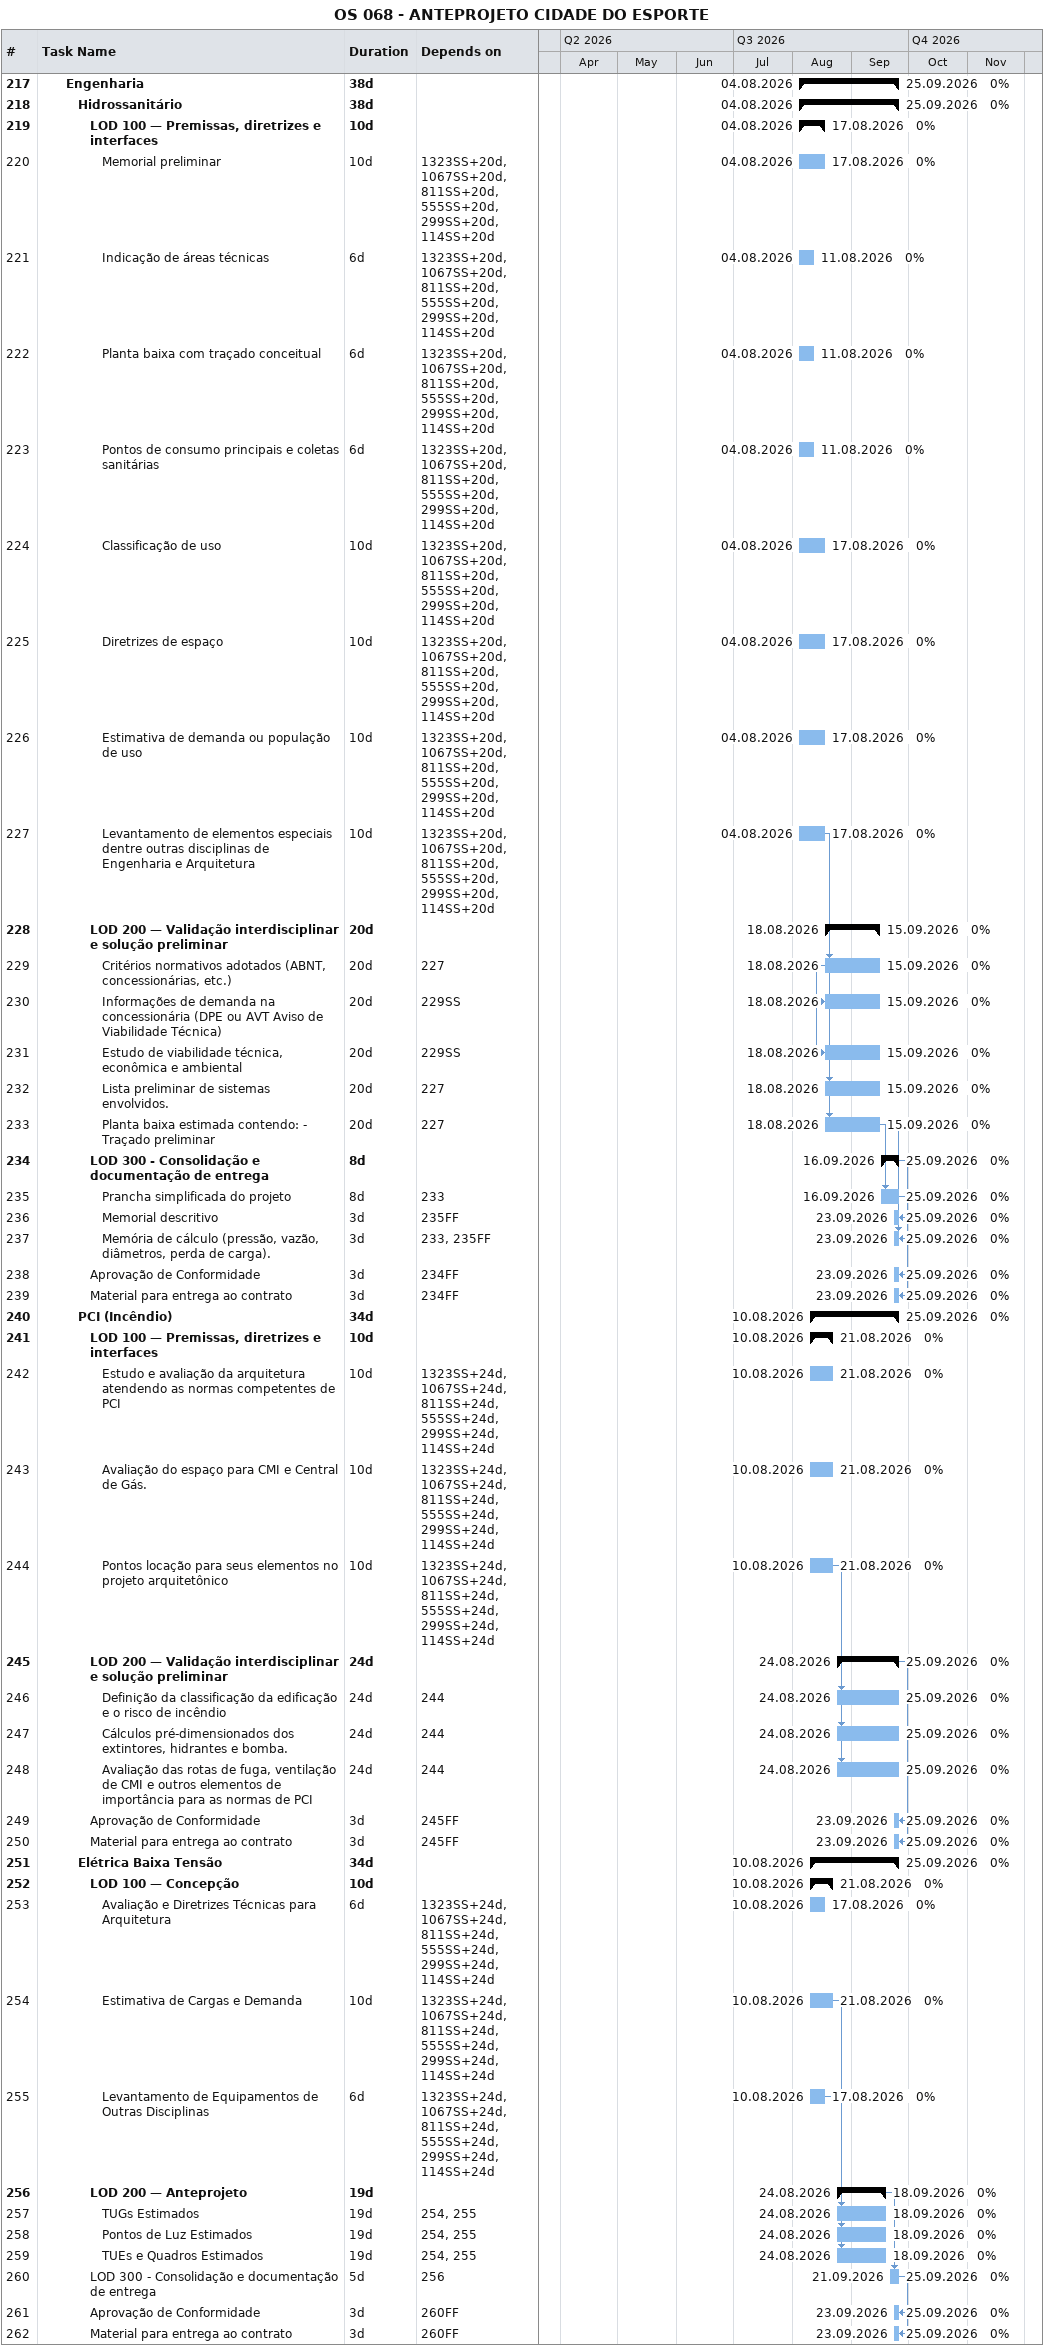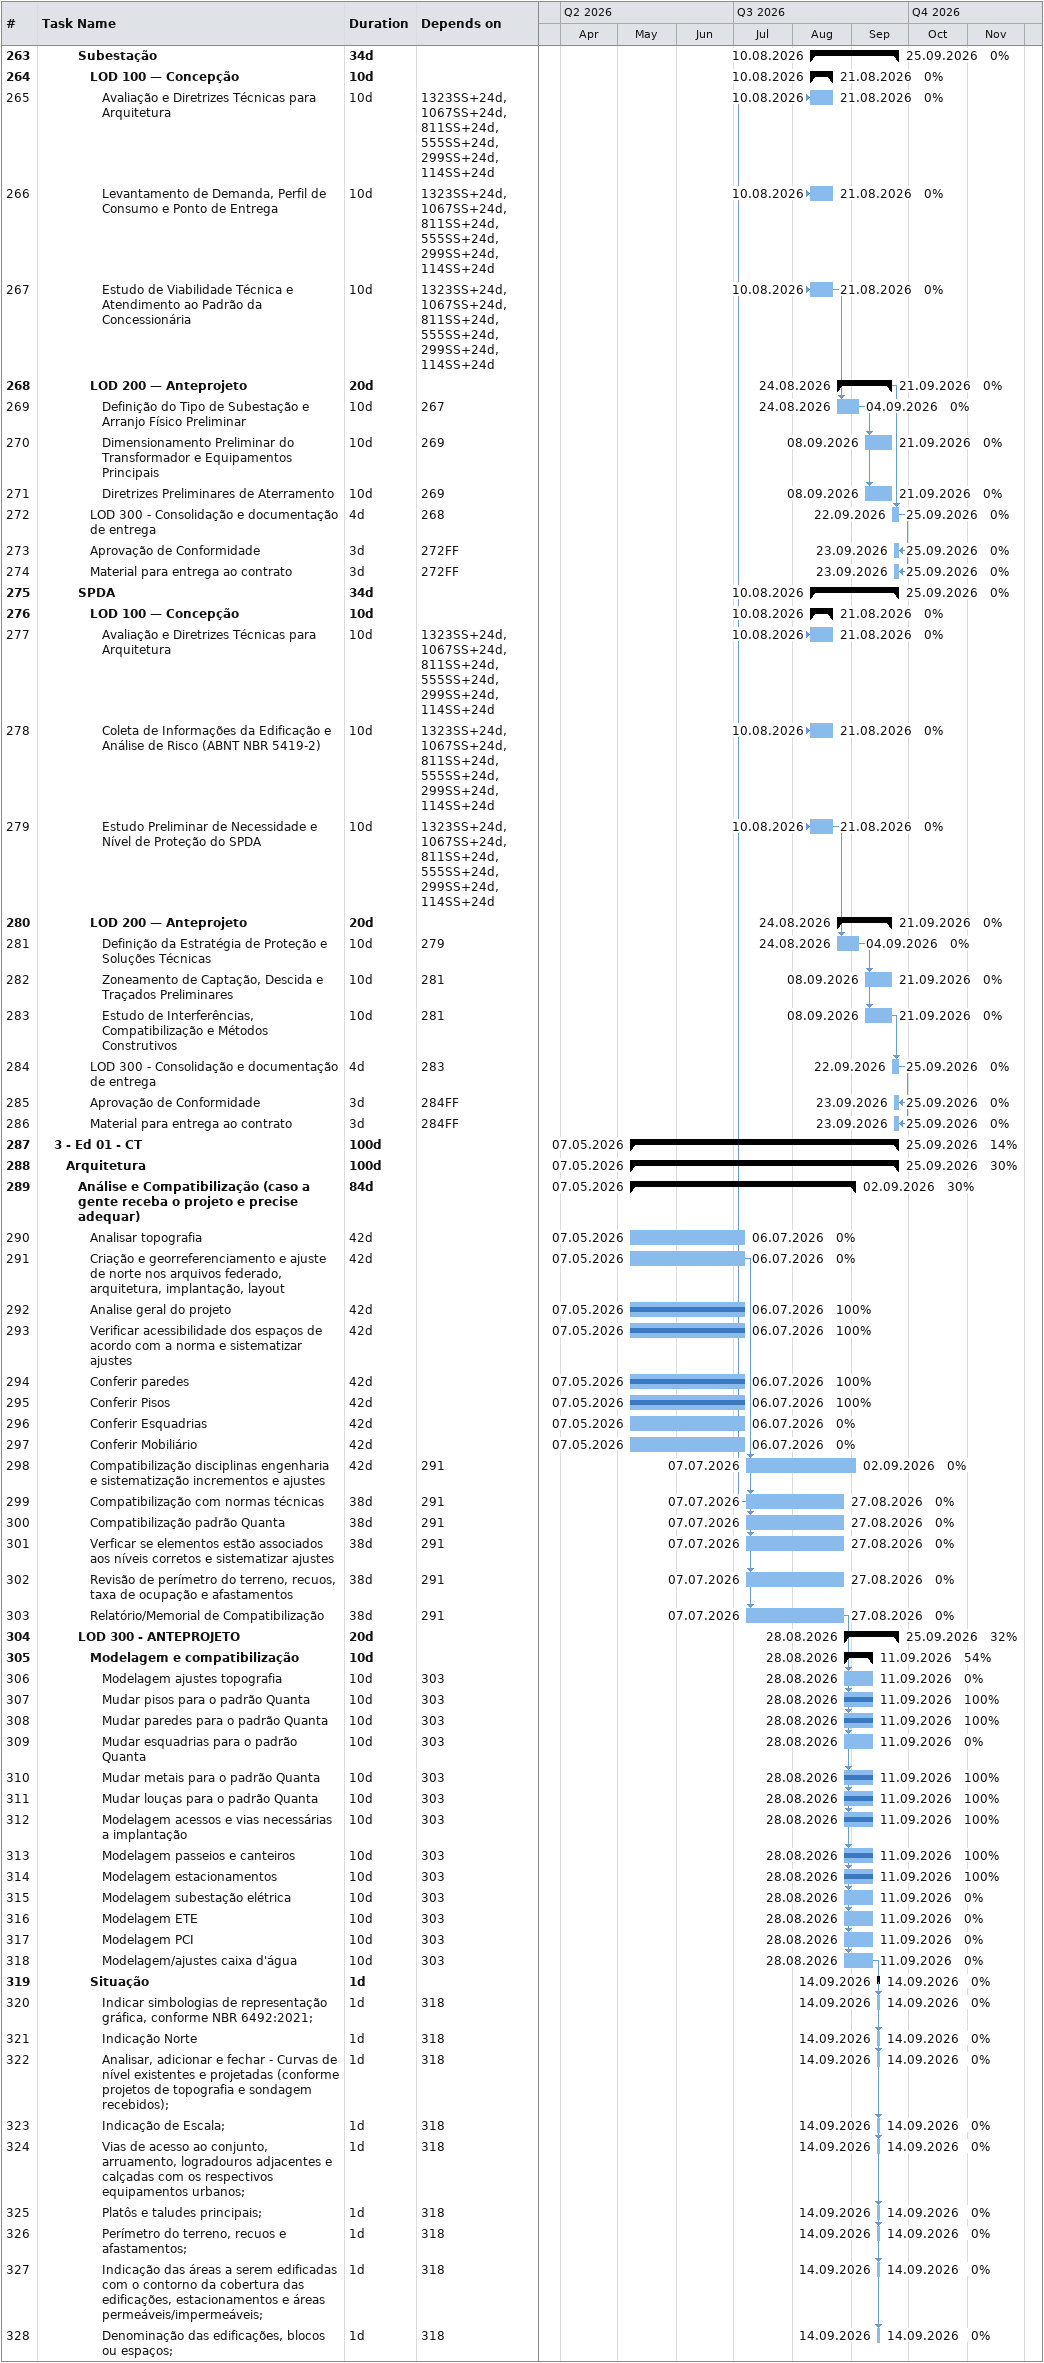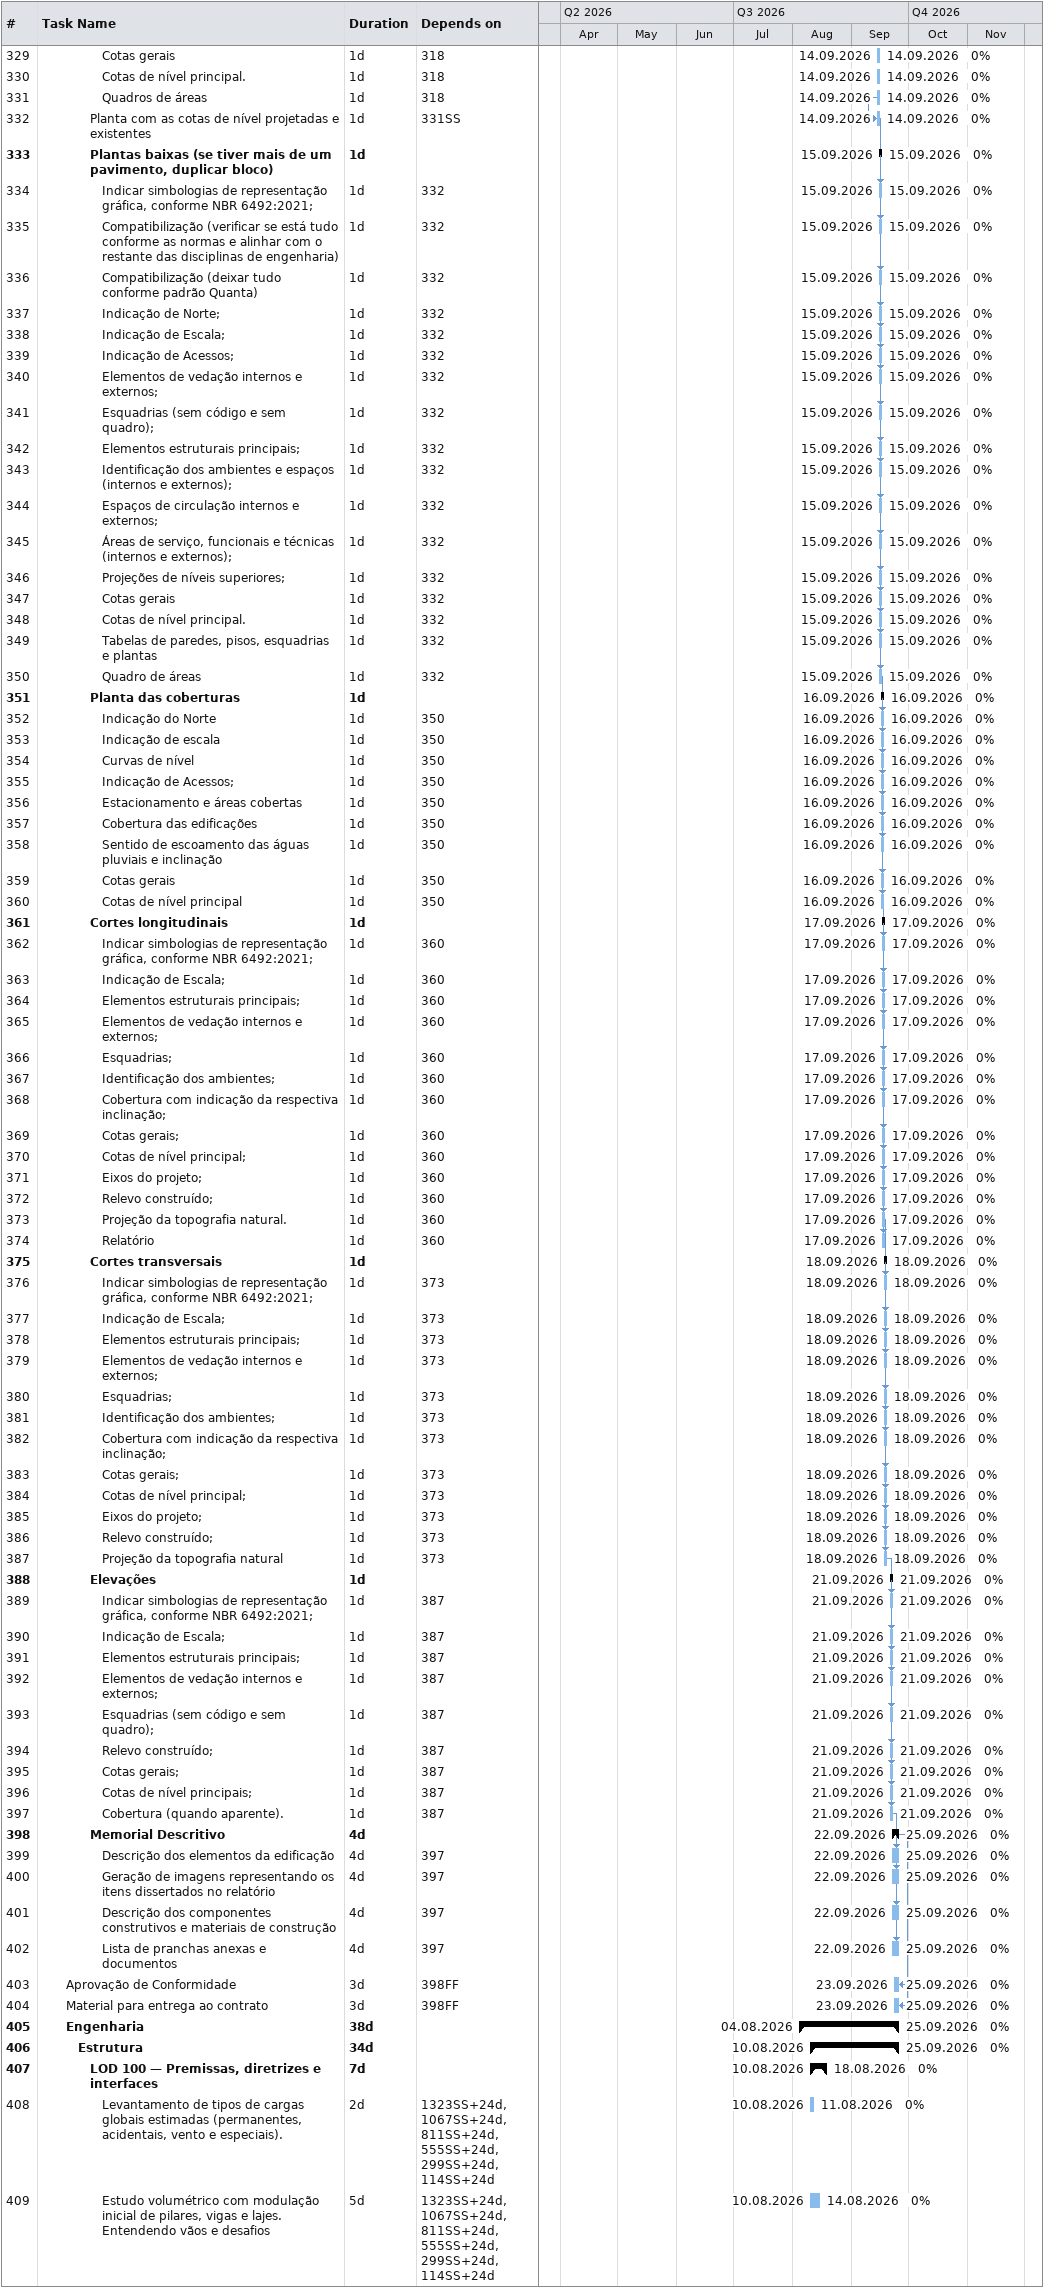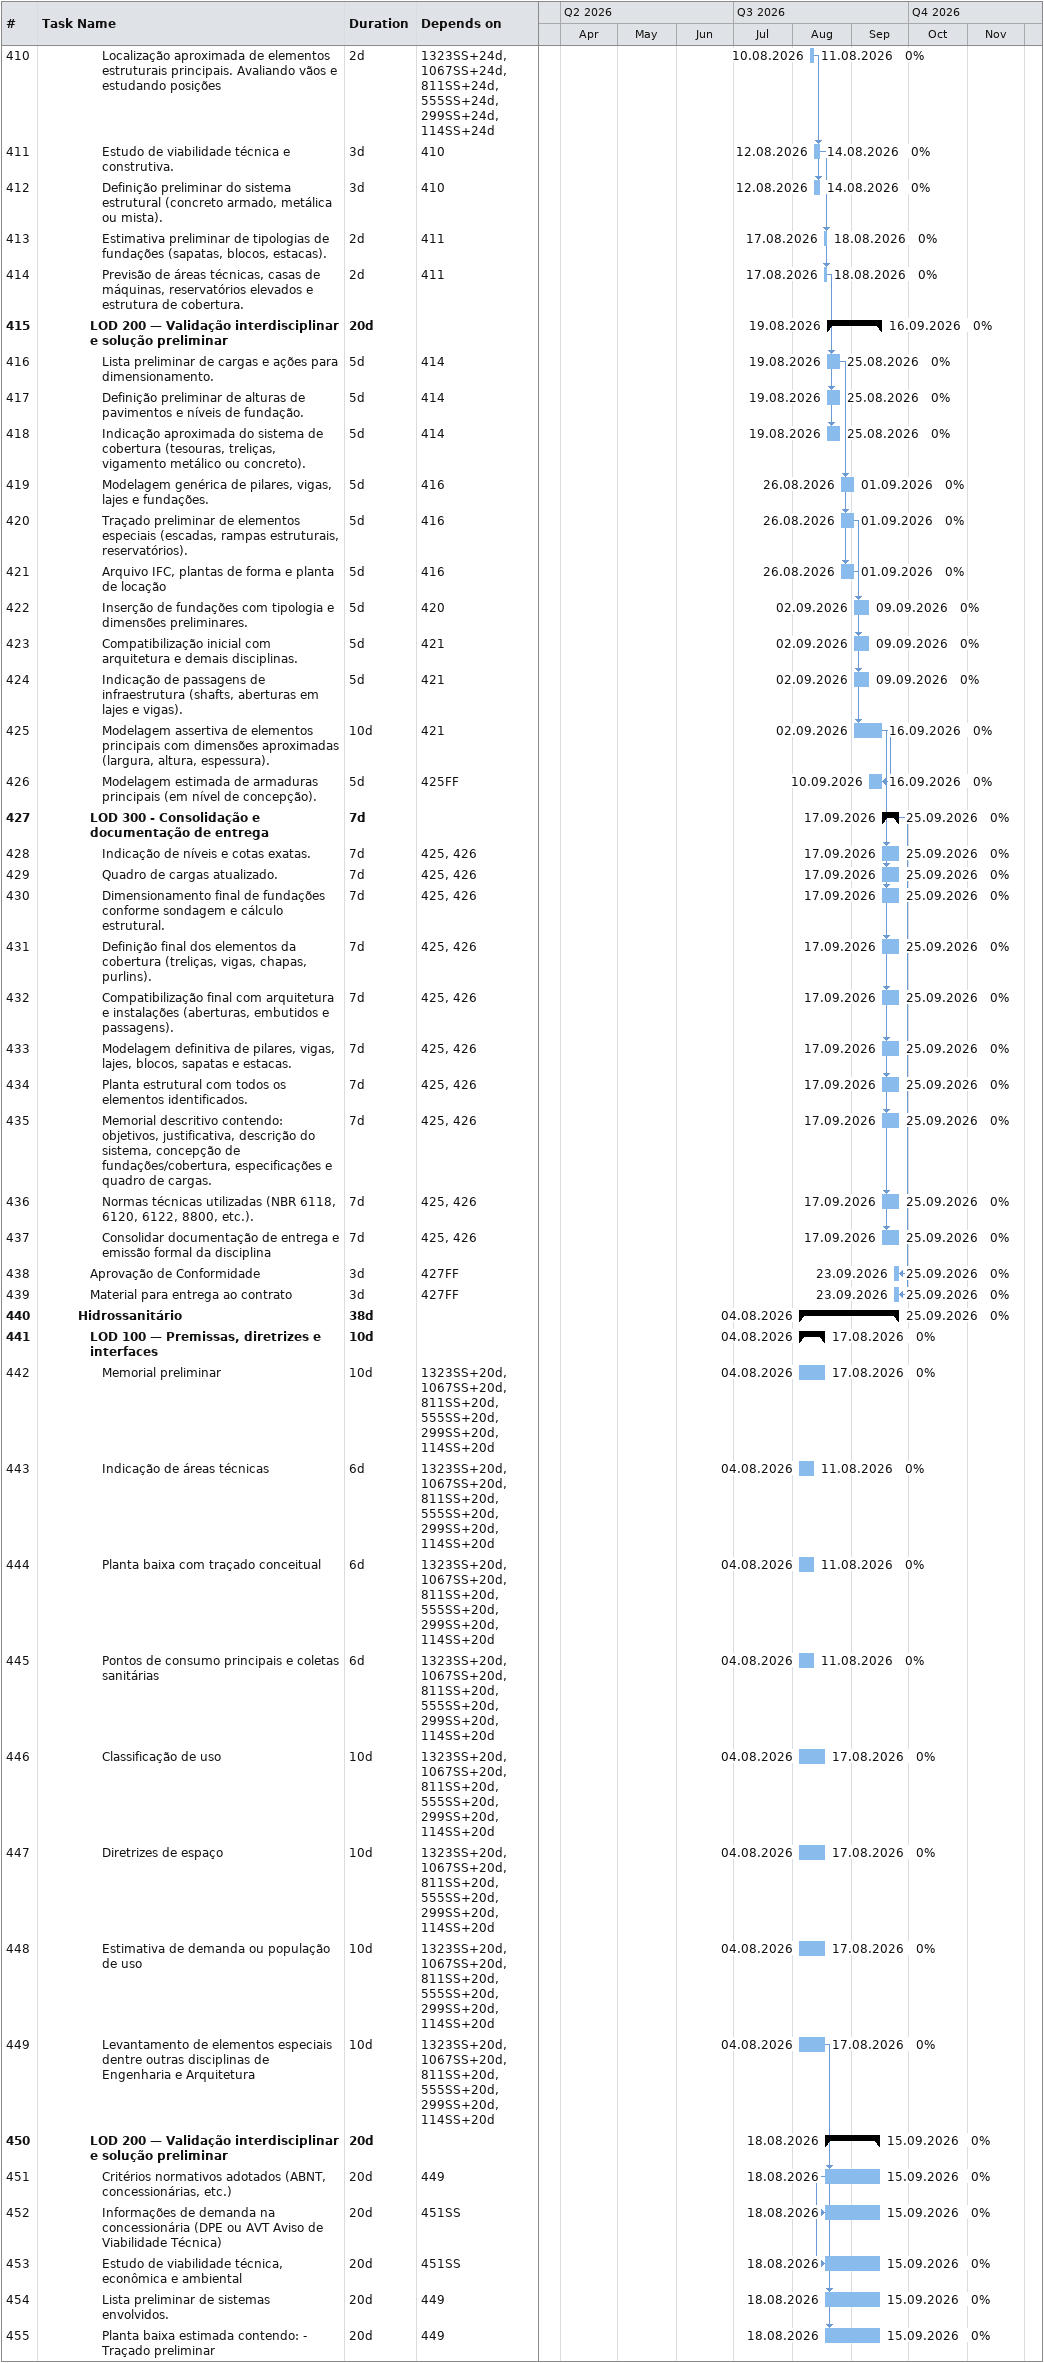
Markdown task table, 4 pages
OS 068 - ANTEPROJETO CIDADE DO ESPORTE

| ID | Level | Task | Duration | Start | Finish | Predecessors | % complete |
|---|---|---|---|---|---|---|---|
| 217 | 3 | **Engenharia** | 38d | 2026-08-04 | 2026-09-25 |  | 0 |
| 218 | 4 | **Hidrossanitário** | 38d | 2026-08-04 | 2026-09-25 |  | 0 |
| 219 | 5 | **LOD 100 — Premissas, diretrizes e interfaces** | 10d | 2026-08-04 | 2026-08-17 |  | 0 |
| 220 | 6 | Memorial preliminar | 10d | 2026-08-04 | 2026-08-17 | 1323SS+20d, 1067SS+20d, 811SS+20d, 555SS+20d, 299SS+20d, 114SS+20d | 0 |
| 221 | 6 | Indicação de áreas técnicas | 6d | 2026-08-04 | 2026-08-11 | 1323SS+20d, 1067SS+20d, 811SS+20d, 555SS+20d, 299SS+20d, 114SS+20d | 0 |
| 222 | 6 | Planta baixa com traçado conceitual | 6d | 2026-08-04 | 2026-08-11 | 1323SS+20d, 1067SS+20d, 811SS+20d, 555SS+20d, 299SS+20d, 114SS+20d | 0 |
| 223 | 6 | Pontos de consumo principais e coletas sanitárias | 6d | 2026-08-04 | 2026-08-11 | 1323SS+20d, 1067SS+20d, 811SS+20d, 555SS+20d, 299SS+20d, 114SS+20d | 0 |
| 224 | 6 | Classificação de uso | 10d | 2026-08-04 | 2026-08-17 | 1323SS+20d, 1067SS+20d, 811SS+20d, 555SS+20d, 299SS+20d, 114SS+20d | 0 |
| 225 | 6 | Diretrizes de espaço | 10d | 2026-08-04 | 2026-08-17 | 1323SS+20d, 1067SS+20d, 811SS+20d, 555SS+20d, 299SS+20d, 114SS+20d | 0 |
| 226 | 6 | Estimativa de demanda ou população de uso | 10d | 2026-08-04 | 2026-08-17 | 1323SS+20d, 1067SS+20d, 811SS+20d, 555SS+20d, 299SS+20d, 114SS+20d | 0 |
| 227 | 6 | Levantamento de elementos especiais dentre outras disciplinas de Engenharia e Arquitetura | 10d | 2026-08-04 | 2026-08-17 | 1323SS+20d, 1067SS+20d, 811SS+20d, 555SS+20d, 299SS+20d, 114SS+20d | 0 |
| 228 | 5 | **LOD 200 — Validação interdisciplinar e solução preliminar** | 20d | 2026-08-18 | 2026-09-15 |  | 0 |
| 229 | 6 | Critérios normativos adotados (ABNT, concessionárias, etc.) | 20d | 2026-08-18 | 2026-09-15 | 227 | 0 |
| 230 | 6 | Informações de demanda na concessionária (DPE ou AVT Aviso de Viabilidade Técnica) | 20d | 2026-08-18 | 2026-09-15 | 229SS | 0 |
| 231 | 6 | Estudo de viabilidade técnica, econômica e ambiental | 20d | 2026-08-18 | 2026-09-15 | 229SS | 0 |
| 232 | 6 | Lista preliminar de sistemas envolvidos. | 20d | 2026-08-18 | 2026-09-15 | 227 | 0 |
| 233 | 6 | Planta baixa estimada contendo: - Traçado preliminar | 20d | 2026-08-18 | 2026-09-15 | 227 | 0 |
| 234 | 5 | **LOD 300 - Consolidação e documentação de entrega** | 8d | 2026-09-16 | 2026-09-25 |  | 0 |
| 235 | 6 | Prancha simplificada do projeto | 8d | 2026-09-16 | 2026-09-25 | 233 | 0 |
| 236 | 6 | Memorial descritivo | 3d | 2026-09-23 | 2026-09-25 | 235FF | 0 |
| 237 | 6 | Memória de cálculo (pressão, vazão, diâmetros, perda de carga). | 3d | 2026-09-23 | 2026-09-25 | 233, 235FF | 0 |
| 238 | 5 | Aprovação de Conformidade | 3d | 2026-09-23 | 2026-09-25 | 234FF | 0 |
| 239 | 5 | Material para entrega ao contrato | 3d | 2026-09-23 | 2026-09-25 | 234FF | 0 |
| 240 | 4 | **PCI (Incêndio)** | 34d | 2026-08-10 | 2026-09-25 |  | 0 |
| 241 | 5 | **LOD 100 — Premissas, diretrizes e interfaces** | 10d | 2026-08-10 | 2026-08-21 |  | 0 |
| 242 | 6 | Estudo e avaliação da arquitetura atendendo as normas competentes de PCI | 10d | 2026-08-10 | 2026-08-21 | 1323SS+24d, 1067SS+24d, 811SS+24d, 555SS+24d, 299SS+24d, 114SS+24d | 0 |
| 243 | 6 | Avaliação do espaço para CMI e Central de Gás. | 10d | 2026-08-10 | 2026-08-21 | 1323SS+24d, 1067SS+24d, 811SS+24d, 555SS+24d, 299SS+24d, 114SS+24d | 0 |
| 244 | 6 | Pontos locação para seus elementos no projeto arquitetônico | 10d | 2026-08-10 | 2026-08-21 | 1323SS+24d, 1067SS+24d, 811SS+24d, 555SS+24d, 299SS+24d, 114SS+24d | 0 |
| 245 | 5 | **LOD 200 — Validação interdisciplinar e solução preliminar** | 24d | 2026-08-24 | 2026-09-25 |  | 0 |
| 246 | 6 | Definição da classificação da edificação e o risco de incêndio | 24d | 2026-08-24 | 2026-09-25 | 244 | 0 |
| 247 | 6 | Cálculos pré-dimensionados dos extintores, hidrantes e bomba. | 24d | 2026-08-24 | 2026-09-25 | 244 | 0 |
| 248 | 6 | Avaliação das rotas de fuga, ventilação de CMI e outros elementos de importância para as normas de PCI | 24d | 2026-08-24 | 2026-09-25 | 244 | 0 |
| 249 | 5 | Aprovação de Conformidade | 3d | 2026-09-23 | 2026-09-25 | 245FF | 0 |
| 250 | 5 | Material para entrega ao contrato | 3d | 2026-09-23 | 2026-09-25 | 245FF | 0 |
| 251 | 4 | **Elétrica Baixa Tensão** | 34d | 2026-08-10 | 2026-09-25 |  | 0 |
| 252 | 5 | **LOD 100 — Concepção** | 10d | 2026-08-10 | 2026-08-21 |  | 0 |
| 253 | 6 | Avaliação e Diretrizes Técnicas para Arquitetura | 6d | 2026-08-10 | 2026-08-17 | 1323SS+24d, 1067SS+24d, 811SS+24d, 555SS+24d, 299SS+24d, 114SS+24d | 0 |
| 254 | 6 | Estimativa de Cargas e Demanda | 10d | 2026-08-10 | 2026-08-21 | 1323SS+24d, 1067SS+24d, 811SS+24d, 555SS+24d, 299SS+24d, 114SS+24d | 0 |
| 255 | 6 | Levantamento de Equipamentos de Outras Disciplinas | 6d | 2026-08-10 | 2026-08-17 | 1323SS+24d, 1067SS+24d, 811SS+24d, 555SS+24d, 299SS+24d, 114SS+24d | 0 |
| 256 | 5 | **LOD 200 — Anteprojeto** | 19d | 2026-08-24 | 2026-09-18 |  | 0 |
| 257 | 6 | TUGs Estimados | 19d | 2026-08-24 | 2026-09-18 | 254, 255 | 0 |
| 258 | 6 | Pontos de Luz Estimados | 19d | 2026-08-24 | 2026-09-18 | 254, 255 | 0 |
| 259 | 6 | TUEs e Quadros Estimados | 19d | 2026-08-24 | 2026-09-18 | 254, 255 | 0 |
| 260 | 5 | LOD 300 - Consolidação e documentação de entrega | 5d | 2026-09-21 | 2026-09-25 | 256 | 0 |
| 261 | 5 | Aprovação de Conformidade | 3d | 2026-09-23 | 2026-09-25 | 260FF | 0 |
| 262 | 5 | Material para entrega ao contrato | 3d | 2026-09-23 | 2026-09-25 | 260FF | 0 |
| 263 | 4 | **Subestação** | 34d | 2026-08-10 | 2026-09-25 |  | 0 |
| 264 | 5 | **LOD 100 — Concepção** | 10d | 2026-08-10 | 2026-08-21 |  | 0 |
| 265 | 6 | Avaliação e Diretrizes Técnicas para Arquitetura | 10d | 2026-08-10 | 2026-08-21 | 1323SS+24d, 1067SS+24d, 811SS+24d, 555SS+24d, 299SS+24d, 114SS+24d | 0 |
| 266 | 6 | Levantamento de Demanda, Perfil de Consumo e Ponto de Entrega | 10d | 2026-08-10 | 2026-08-21 | 1323SS+24d, 1067SS+24d, 811SS+24d, 555SS+24d, 299SS+24d, 114SS+24d | 0 |
| 267 | 6 | Estudo de Viabilidade Técnica e Atendimento ao Padrão da Concessionária | 10d | 2026-08-10 | 2026-08-21 | 1323SS+24d, 1067SS+24d, 811SS+24d, 555SS+24d, 299SS+24d, 114SS+24d | 0 |
| 268 | 5 | **LOD 200 — Anteprojeto** | 20d | 2026-08-24 | 2026-09-21 |  | 0 |
| 269 | 6 | Definição do Tipo de Subestação e Arranjo Físico Preliminar | 10d | 2026-08-24 | 2026-09-04 | 267 | 0 |
| 270 | 6 | Dimensionamento Preliminar do Transformador e Equipamentos Principais | 10d | 2026-09-08 | 2026-09-21 | 269 | 0 |
| 271 | 6 | Diretrizes Preliminares de Aterramento | 10d | 2026-09-08 | 2026-09-21 | 269 | 0 |
| 272 | 5 | LOD 300 - Consolidação e documentação de entrega | 4d | 2026-09-22 | 2026-09-25 | 268 | 0 |
| 273 | 5 | Aprovação de Conformidade | 3d | 2026-09-23 | 2026-09-25 | 272FF | 0 |
| 274 | 5 | Material para entrega ao contrato | 3d | 2026-09-23 | 2026-09-25 | 272FF | 0 |
| 275 | 4 | **SPDA** | 34d | 2026-08-10 | 2026-09-25 |  | 0 |
| 276 | 5 | **LOD 100 — Concepção** | 10d | 2026-08-10 | 2026-08-21 |  | 0 |
| 277 | 6 | Avaliação e Diretrizes Técnicas para Arquitetura | 10d | 2026-08-10 | 2026-08-21 | 1323SS+24d, 1067SS+24d, 811SS+24d, 555SS+24d, 299SS+24d, 114SS+24d | 0 |
| 278 | 6 | Coleta de Informações da Edificação e Análise de Risco (ABNT NBR 5419-2) | 10d | 2026-08-10 | 2026-08-21 | 1323SS+24d, 1067SS+24d, 811SS+24d, 555SS+24d, 299SS+24d, 114SS+24d | 0 |
| 279 | 6 | Estudo Preliminar de Necessidade e Nível de Proteção do SPDA | 10d | 2026-08-10 | 2026-08-21 | 1323SS+24d, 1067SS+24d, 811SS+24d, 555SS+24d, 299SS+24d, 114SS+24d | 0 |
| 280 | 5 | **LOD 200 — Anteprojeto** | 20d | 2026-08-24 | 2026-09-21 |  | 0 |
| 281 | 6 | Definição da Estratégia de Proteção e Soluções Técnicas | 10d | 2026-08-24 | 2026-09-04 | 279 | 0 |
| 282 | 6 | Zoneamento de Captação, Descida e Traçados Preliminares | 10d | 2026-09-08 | 2026-09-21 | 281 | 0 |
| 283 | 6 | Estudo de Interferências, Compatibilização e Métodos Construtivos | 10d | 2026-09-08 | 2026-09-21 | 281 | 0 |
| 284 | 5 | LOD 300 - Consolidação e documentação de entrega | 4d | 2026-09-22 | 2026-09-25 | 283 | 0 |
| 285 | 5 | Aprovação de Conformidade | 3d | 2026-09-23 | 2026-09-25 | 284FF | 0 |
| 286 | 5 | Material para entrega ao contrato | 3d | 2026-09-23 | 2026-09-25 | 284FF | 0 |
| 287 | 2 | **3 - Ed 01 - CT** | 100d | 2026-05-07 | 2026-09-25 |  | 14 |
| 288 | 3 | **Arquitetura** | 100d | 2026-05-07 | 2026-09-25 |  | 30 |
| 289 | 4 | **Análise e Compatibilização (caso a gente receba o projeto e precise adequar)** | 84d | 2026-05-07 | 2026-09-02 |  | 30 |
| 290 | 5 | Analisar topografia | 42d | 2026-05-07 | 2026-07-06 |  | 0 |
| 291 | 5 | Criação e georreferenciamento e ajuste de norte nos arquivos federado, arquitetura, implantação, layout | 42d | 2026-05-07 | 2026-07-06 |  | 0 |
| 292 | 5 | Analise geral do projeto | 42d | 2026-05-07 | 2026-07-06 |  | 100 |
| 293 | 5 | Verificar acessibilidade dos espaços de acordo com a norma e sistematizar ajustes | 42d | 2026-05-07 | 2026-07-06 |  | 100 |
| 294 | 5 | Conferir paredes | 42d | 2026-05-07 | 2026-07-06 |  | 100 |
| 295 | 5 | Conferir Pisos | 42d | 2026-05-07 | 2026-07-06 |  | 100 |
| 296 | 5 | Conferir Esquadrias | 42d | 2026-05-07 | 2026-07-06 |  | 0 |
| 297 | 5 | Conferir Mobiliário | 42d | 2026-05-07 | 2026-07-06 |  | 0 |
| 298 | 5 | Compatibilização disciplinas engenharia e sistematização incrementos e ajustes | 42d | 2026-07-07 | 2026-09-02 | 291 | 0 |
| 299 | 5 | Compatibilização com normas técnicas | 38d | 2026-07-07 | 2026-08-27 | 291 | 0 |
| 300 | 5 | Compatibilização padrão Quanta | 38d | 2026-07-07 | 2026-08-27 | 291 | 0 |
| 301 | 5 | Verficar se elementos estão associados aos níveis corretos e sistematizar ajustes | 38d | 2026-07-07 | 2026-08-27 | 291 | 0 |
| 302 | 5 | Revisão de perímetro do terreno, recuos, taxa de ocupação e afastamentos | 38d | 2026-07-07 | 2026-08-27 | 291 | 0 |
| 303 | 5 | Relatório/Memorial de Compatibilização | 38d | 2026-07-07 | 2026-08-27 | 291 | 0 |
| 304 | 4 | **LOD 300 - ANTEPROJETO** | 20d | 2026-08-28 | 2026-09-25 |  | 32 |
| 305 | 5 | **Modelagem e compatibilização** | 10d | 2026-08-28 | 2026-09-11 |  | 54 |
| 306 | 6 | Modelagem ajustes topografia | 10d | 2026-08-28 | 2026-09-11 | 303 | 0 |
| 307 | 6 | Mudar pisos para o padrão Quanta | 10d | 2026-08-28 | 2026-09-11 | 303 | 100 |
| 308 | 6 | Mudar paredes para o padrão Quanta | 10d | 2026-08-28 | 2026-09-11 | 303 | 100 |
| 309 | 6 | Mudar esquadrias para o padrão Quanta | 10d | 2026-08-28 | 2026-09-11 | 303 | 0 |
| 310 | 6 | Mudar metais para o padrão Quanta | 10d | 2026-08-28 | 2026-09-11 | 303 | 100 |
| 311 | 6 | Mudar louças para o padrão Quanta | 10d | 2026-08-28 | 2026-09-11 | 303 | 100 |
| 312 | 6 | Modelagem acessos e vias necessárias a implantação | 10d | 2026-08-28 | 2026-09-11 | 303 | 100 |
| 313 | 6 | Modelagem passeios e canteiros | 10d | 2026-08-28 | 2026-09-11 | 303 | 100 |
| 314 | 6 | Modelagem estacionamentos | 10d | 2026-08-28 | 2026-09-11 | 303 | 100 |
| 315 | 6 | Modelagem subestação elétrica | 10d | 2026-08-28 | 2026-09-11 | 303 | 0 |
| 316 | 6 | Modelagem ETE | 10d | 2026-08-28 | 2026-09-11 | 303 | 0 |
| 317 | 6 | Modelagem PCI | 10d | 2026-08-28 | 2026-09-11 | 303 | 0 |
| 318 | 6 | Modelagem/ajustes caixa d'água | 10d | 2026-08-28 | 2026-09-11 | 303 | 0 |
| 319 | 5 | **Situação** | 1d | 2026-09-14 | 2026-09-14 |  | 0 |
| 320 | 6 | Indicar simbologias de representação gráfica, conforme NBR 6492:2021; | 1d | 2026-09-14 | 2026-09-14 | 318 | 0 |
| 321 | 6 | Indicação Norte | 1d | 2026-09-14 | 2026-09-14 | 318 | 0 |
| 322 | 6 | Analisar, adicionar e fechar - Curvas de nível existentes e projetadas (conforme projetos de topografia e sondagem recebidos); | 1d | 2026-09-14 | 2026-09-14 | 318 | 0 |
| 323 | 6 | Indicação de Escala; | 1d | 2026-09-14 | 2026-09-14 | 318 | 0 |
| 324 | 6 | Vias de acesso ao conjunto, arruamento, logradouros adjacentes e calçadas com os respectivos equipamentos urbanos; | 1d | 2026-09-14 | 2026-09-14 | 318 | 0 |
| 325 | 6 | Platôs e taludes principais; | 1d | 2026-09-14 | 2026-09-14 | 318 | 0 |
| 326 | 6 | Perímetro do terreno, recuos e afastamentos; | 1d | 2026-09-14 | 2026-09-14 | 318 | 0 |
| 327 | 6 | Indicação das áreas a serem edificadas com o contorno da cobertura das edificações, estacionamentos e áreas permeáveis/impermeáveis; | 1d | 2026-09-14 | 2026-09-14 | 318 | 0 |
| 328 | 6 | Denominação das edificações, blocos ou espaços; | 1d | 2026-09-14 | 2026-09-14 | 318 | 0 |
| 329 | 6 | Cotas gerais | 1d | 2026-09-14 | 2026-09-14 | 318 | 0 |
| 330 | 6 | Cotas de nível principal. | 1d | 2026-09-14 | 2026-09-14 | 318 | 0 |
| 331 | 6 | Quadros de áreas | 1d | 2026-09-14 | 2026-09-14 | 318 | 0 |
| 332 | 5 | Planta com as cotas de nível projetadas e existentes | 1d | 2026-09-14 | 2026-09-14 | 331SS | 0 |
| 333 | 5 | **Plantas baixas (se tiver mais de um pavimento, duplicar bloco)** | 1d | 2026-09-15 | 2026-09-15 |  | 0 |
| 334 | 6 | Indicar simbologias de representação gráfica, conforme NBR 6492:2021; | 1d | 2026-09-15 | 2026-09-15 | 332 | 0 |
| 335 | 6 | Compatibilização (verificar se está tudo conforme as normas e alinhar com o restante das disciplinas de engenharia) | 1d | 2026-09-15 | 2026-09-15 | 332 | 0 |
| 336 | 6 | Compatibilização (deixar tudo conforme padrão Quanta) | 1d | 2026-09-15 | 2026-09-15 | 332 | 0 |
| 337 | 6 | Indicação de Norte; | 1d | 2026-09-15 | 2026-09-15 | 332 | 0 |
| 338 | 6 | Indicação de Escala; | 1d | 2026-09-15 | 2026-09-15 | 332 | 0 |
| 339 | 6 | Indicação de Acessos; | 1d | 2026-09-15 | 2026-09-15 | 332 | 0 |
| 340 | 6 | Elementos de vedação internos e externos; | 1d | 2026-09-15 | 2026-09-15 | 332 | 0 |
| 341 | 6 | Esquadrias (sem código e sem quadro); | 1d | 2026-09-15 | 2026-09-15 | 332 | 0 |
| 342 | 6 | Elementos estruturais principais; | 1d | 2026-09-15 | 2026-09-15 | 332 | 0 |
| 343 | 6 | Identificação dos ambientes e espaços (internos e externos); | 1d | 2026-09-15 | 2026-09-15 | 332 | 0 |
| 344 | 6 | Espaços de circulação internos e externos; | 1d | 2026-09-15 | 2026-09-15 | 332 | 0 |
| 345 | 6 | Áreas de serviço, funcionais e técnicas (internos e externos); | 1d | 2026-09-15 | 2026-09-15 | 332 | 0 |
| 346 | 6 | Projeções de níveis superiores; | 1d | 2026-09-15 | 2026-09-15 | 332 | 0 |
| 347 | 6 | Cotas gerais | 1d | 2026-09-15 | 2026-09-15 | 332 | 0 |
| 348 | 6 | Cotas de nível principal. | 1d | 2026-09-15 | 2026-09-15 | 332 | 0 |
| 349 | 6 | Tabelas de paredes, pisos, esquadrias e plantas | 1d | 2026-09-15 | 2026-09-15 | 332 | 0 |
| 350 | 6 | Quadro de áreas | 1d | 2026-09-15 | 2026-09-15 | 332 | 0 |
| 351 | 5 | **Planta das coberturas** | 1d | 2026-09-16 | 2026-09-16 |  | 0 |
| 352 | 6 | Indicação do Norte | 1d | 2026-09-16 | 2026-09-16 | 350 | 0 |
| 353 | 6 | Indicação de escala | 1d | 2026-09-16 | 2026-09-16 | 350 | 0 |
| 354 | 6 | Curvas de nível | 1d | 2026-09-16 | 2026-09-16 | 350 | 0 |
| 355 | 6 | Indicação de Acessos; | 1d | 2026-09-16 | 2026-09-16 | 350 | 0 |
| 356 | 6 | Estacionamento e áreas cobertas | 1d | 2026-09-16 | 2026-09-16 | 350 | 0 |
| 357 | 6 | Cobertura das edificações | 1d | 2026-09-16 | 2026-09-16 | 350 | 0 |
| 358 | 6 | Sentido de escoamento das águas pluviais e inclinação | 1d | 2026-09-16 | 2026-09-16 | 350 | 0 |
| 359 | 6 | Cotas gerais | 1d | 2026-09-16 | 2026-09-16 | 350 | 0 |
| 360 | 6 | Cotas de nível principal | 1d | 2026-09-16 | 2026-09-16 | 350 | 0 |
| 361 | 5 | **Cortes longitudinais** | 1d | 2026-09-17 | 2026-09-17 |  | 0 |
| 362 | 6 | Indicar simbologias de representação gráfica, conforme NBR 6492:2021; | 1d | 2026-09-17 | 2026-09-17 | 360 | 0 |
| 363 | 6 | Indicação de Escala; | 1d | 2026-09-17 | 2026-09-17 | 360 | 0 |
| 364 | 6 | Elementos estruturais principais; | 1d | 2026-09-17 | 2026-09-17 | 360 | 0 |
| 365 | 6 | Elementos de vedação internos e externos; | 1d | 2026-09-17 | 2026-09-17 | 360 | 0 |
| 366 | 6 | Esquadrias; | 1d | 2026-09-17 | 2026-09-17 | 360 | 0 |
| 367 | 6 | Identificação dos ambientes; | 1d | 2026-09-17 | 2026-09-17 | 360 | 0 |
| 368 | 6 | Cobertura com indicação da respectiva inclinação; | 1d | 2026-09-17 | 2026-09-17 | 360 | 0 |
| 369 | 6 | Cotas gerais; | 1d | 2026-09-17 | 2026-09-17 | 360 | 0 |
| 370 | 6 | Cotas de nível principal; | 1d | 2026-09-17 | 2026-09-17 | 360 | 0 |
| 371 | 6 | Eixos do projeto; | 1d | 2026-09-17 | 2026-09-17 | 360 | 0 |
| 372 | 6 | Relevo construído; | 1d | 2026-09-17 | 2026-09-17 | 360 | 0 |
| 373 | 6 | Projeção da topografia natural. | 1d | 2026-09-17 | 2026-09-17 | 360 | 0 |
| 374 | 6 | Relatório | 1d | 2026-09-17 | 2026-09-17 | 360 | 0 |
| 375 | 5 | **Cortes transversais** | 1d | 2026-09-18 | 2026-09-18 |  | 0 |
| 376 | 6 | Indicar simbologias de representação gráfica, conforme NBR 6492:2021; | 1d | 2026-09-18 | 2026-09-18 | 373 | 0 |
| 377 | 6 | Indicação de Escala; | 1d | 2026-09-18 | 2026-09-18 | 373 | 0 |
| 378 | 6 | Elementos estruturais principais; | 1d | 2026-09-18 | 2026-09-18 | 373 | 0 |
| 379 | 6 | Elementos de vedação internos e externos; | 1d | 2026-09-18 | 2026-09-18 | 373 | 0 |
| 380 | 6 | Esquadrias; | 1d | 2026-09-18 | 2026-09-18 | 373 | 0 |
| 381 | 6 | Identificação dos ambientes; | 1d | 2026-09-18 | 2026-09-18 | 373 | 0 |
| 382 | 6 | Cobertura com indicação da respectiva inclinação; | 1d | 2026-09-18 | 2026-09-18 | 373 | 0 |
| 383 | 6 | Cotas gerais; | 1d | 2026-09-18 | 2026-09-18 | 373 | 0 |
| 384 | 6 | Cotas de nível principal; | 1d | 2026-09-18 | 2026-09-18 | 373 | 0 |
| 385 | 6 | Eixos do projeto; | 1d | 2026-09-18 | 2026-09-18 | 373 | 0 |
| 386 | 6 | Relevo construído; | 1d | 2026-09-18 | 2026-09-18 | 373 | 0 |
| 387 | 6 | Projeção da topografia natural | 1d | 2026-09-18 | 2026-09-18 | 373 | 0 |
| 388 | 5 | **Elevações** | 1d | 2026-09-21 | 2026-09-21 |  | 0 |
| 389 | 6 | Indicar simbologias de representação gráfica, conforme NBR 6492:2021; | 1d | 2026-09-21 | 2026-09-21 | 387 | 0 |
| 390 | 6 | Indicação de Escala; | 1d | 2026-09-21 | 2026-09-21 | 387 | 0 |
| 391 | 6 | Elementos estruturais principais; | 1d | 2026-09-21 | 2026-09-21 | 387 | 0 |
| 392 | 6 | Elementos de vedação internos e externos; | 1d | 2026-09-21 | 2026-09-21 | 387 | 0 |
| 393 | 6 | Esquadrias (sem código e sem quadro); | 1d | 2026-09-21 | 2026-09-21 | 387 | 0 |
| 394 | 6 | Relevo construído; | 1d | 2026-09-21 | 2026-09-21 | 387 | 0 |
| 395 | 6 | Cotas gerais; | 1d | 2026-09-21 | 2026-09-21 | 387 | 0 |
| 396 | 6 | Cotas de nível principais; | 1d | 2026-09-21 | 2026-09-21 | 387 | 0 |
| 397 | 6 | Cobertura (quando aparente). | 1d | 2026-09-21 | 2026-09-21 | 387 | 0 |
| 398 | 5 | **Memorial Descritivo** | 4d | 2026-09-22 | 2026-09-25 |  | 0 |
| 399 | 6 | Descrição dos elementos da edificação | 4d | 2026-09-22 | 2026-09-25 | 397 | 0 |
| 400 | 6 | Geração de imagens representando os itens dissertados no relatório | 4d | 2026-09-22 | 2026-09-25 | 397 | 0 |
| 401 | 6 | Descrição dos componentes construtivos e materiais de construção | 4d | 2026-09-22 | 2026-09-25 | 397 | 0 |
| 402 | 6 | Lista de pranchas anexas e documentos | 4d | 2026-09-22 | 2026-09-25 | 397 | 0 |
| 403 | 3 | Aprovação de Conformidade | 3d | 2026-09-23 | 2026-09-25 | 398FF | 0 |
| 404 | 3 | Material para entrega ao contrato | 3d | 2026-09-23 | 2026-09-25 | 398FF | 0 |
| 405 | 3 | **Engenharia** | 38d | 2026-08-04 | 2026-09-25 |  | 0 |
| 406 | 4 | **Estrutura** | 34d | 2026-08-10 | 2026-09-25 |  | 0 |
| 407 | 5 | **LOD 100 — Premissas, diretrizes e interfaces** | 7d | 2026-08-10 | 2026-08-18 |  | 0 |
| 408 | 6 | Levantamento de tipos de cargas globais estimadas (permanentes, acidentais, vento e especiais). | 2d | 2026-08-10 | 2026-08-11 | 1323SS+24d, 1067SS+24d, 811SS+24d, 555SS+24d, 299SS+24d, 114SS+24d | 0 |
| 409 | 6 | Estudo volumétrico com modulação inicial de pilares, vigas e lajes. Entendendo vãos e desafios | 5d | 2026-08-10 | 2026-08-14 | 1323SS+24d, 1067SS+24d, 811SS+24d, 555SS+24d, 299SS+24d, 114SS+24d | 0 |
| 410 | 6 | Localização aproximada de elementos estruturais principais. Avaliando vãos e estudando posições | 2d | 2026-08-10 | 2026-08-11 | 1323SS+24d, 1067SS+24d, 811SS+24d, 555SS+24d, 299SS+24d, 114SS+24d | 0 |
| 411 | 6 | Estudo de viabilidade técnica e construtiva. | 3d | 2026-08-12 | 2026-08-14 | 410 | 0 |
| 412 | 6 | Definição preliminar do sistema estrutural (concreto armado, metálica ou mista). | 3d | 2026-08-12 | 2026-08-14 | 410 | 0 |
| 413 | 6 | Estimativa preliminar de tipologias de fundações (sapatas, blocos, estacas). | 2d | 2026-08-17 | 2026-08-18 | 411 | 0 |
| 414 | 6 | Previsão de áreas técnicas, casas de máquinas, reservatórios elevados e estrutura de cobertura. | 2d | 2026-08-17 | 2026-08-18 | 411 | 0 |
| 415 | 5 | **LOD 200 — Validação interdisciplinar e solução preliminar** | 20d | 2026-08-19 | 2026-09-16 |  | 0 |
| 416 | 6 | Lista preliminar de cargas e ações para dimensionamento. | 5d | 2026-08-19 | 2026-08-25 | 414 | 0 |
| 417 | 6 | Definição preliminar de alturas de pavimentos e níveis de fundação. | 5d | 2026-08-19 | 2026-08-25 | 414 | 0 |
| 418 | 6 | Indicação aproximada do sistema de cobertura (tesouras, treliças, vigamento metálico ou concreto). | 5d | 2026-08-19 | 2026-08-25 | 414 | 0 |
| 419 | 6 | Modelagem genérica de pilares, vigas, lajes e fundações. | 5d | 2026-08-26 | 2026-09-01 | 416 | 0 |
| 420 | 6 | Traçado preliminar de elementos especiais (escadas, rampas estruturais, reservatórios). | 5d | 2026-08-26 | 2026-09-01 | 416 | 0 |
| 421 | 6 | Arquivo IFC, plantas de forma e planta de locação | 5d | 2026-08-26 | 2026-09-01 | 416 | 0 |
| 422 | 6 | Inserção de fundações com tipologia e dimensões preliminares. | 5d | 2026-09-02 | 2026-09-09 | 420 | 0 |
| 423 | 6 | Compatibilização inicial com arquitetura e demais disciplinas. | 5d | 2026-09-02 | 2026-09-09 | 421 | 0 |
| 424 | 6 | Indicação de passagens de infraestrutura (shafts, aberturas em lajes e vigas). | 5d | 2026-09-02 | 2026-09-09 | 421 | 0 |
| 425 | 6 | Modelagem assertiva de elementos principais com dimensões aproximadas (largura, altura, espessura). | 10d | 2026-09-02 | 2026-09-16 | 421 | 0 |
| 426 | 6 | Modelagem estimada de armaduras principais (em nível de concepção). | 5d | 2026-09-10 | 2026-09-16 | 425FF | 0 |
| 427 | 5 | **LOD 300 - Consolidação e documentação de entrega** | 7d | 2026-09-17 | 2026-09-25 |  | 0 |
| 428 | 6 | Indicação de níveis e cotas exatas. | 7d | 2026-09-17 | 2026-09-25 | 425, 426 | 0 |
| 429 | 6 | Quadro de cargas atualizado. | 7d | 2026-09-17 | 2026-09-25 | 425, 426 | 0 |
| 430 | 6 | Dimensionamento final de fundações conforme sondagem e cálculo estrutural. | 7d | 2026-09-17 | 2026-09-25 | 425, 426 | 0 |
| 431 | 6 | Definição final dos elementos da cobertura (treliças, vigas, chapas, purlins). | 7d | 2026-09-17 | 2026-09-25 | 425, 426 | 0 |
| 432 | 6 | Compatibilização final com arquitetura e instalações (aberturas, embutidos e passagens). | 7d | 2026-09-17 | 2026-09-25 | 425, 426 | 0 |
| 433 | 6 | Modelagem definitiva de pilares, vigas, lajes, blocos, sapatas e estacas. | 7d | 2026-09-17 | 2026-09-25 | 425, 426 | 0 |
| 434 | 6 | Planta estrutural com todos os elementos identificados. | 7d | 2026-09-17 | 2026-09-25 | 425, 426 | 0 |
| 435 | 6 | Memorial descritivo contendo: objetivos, justificativa, descrição do sistema, concepção de fundações/cobertura, especificações e quadro de cargas. | 7d | 2026-09-17 | 2026-09-25 | 425, 426 | 0 |
| 436 | 6 | Normas técnicas utilizadas (NBR 6118, 6120, 6122, 8800, etc.). | 7d | 2026-09-17 | 2026-09-25 | 425, 426 | 0 |
| 437 | 6 | Consolidar documentação de entrega e emissão formal da disciplina | 7d | 2026-09-17 | 2026-09-25 | 425, 426 | 0 |
| 438 | 5 | Aprovação de Conformidade | 3d | 2026-09-23 | 2026-09-25 | 427FF | 0 |
| 439 | 5 | Material para entrega ao contrato | 3d | 2026-09-23 | 2026-09-25 | 427FF | 0 |
| 440 | 4 | **Hidrossanitário** | 38d | 2026-08-04 | 2026-09-25 |  | 0 |
| 441 | 5 | **LOD 100 — Premissas, diretrizes e interfaces** | 10d | 2026-08-04 | 2026-08-17 |  | 0 |
| 442 | 6 | Memorial preliminar | 10d | 2026-08-04 | 2026-08-17 | 1323SS+20d, 1067SS+20d, 811SS+20d, 555SS+20d, 299SS+20d, 114SS+20d | 0 |
| 443 | 6 | Indicação de áreas técnicas | 6d | 2026-08-04 | 2026-08-11 | 1323SS+20d, 1067SS+20d, 811SS+20d, 555SS+20d, 299SS+20d, 114SS+20d | 0 |
| 444 | 6 | Planta baixa com traçado conceitual | 6d | 2026-08-04 | 2026-08-11 | 1323SS+20d, 1067SS+20d, 811SS+20d, 555SS+20d, 299SS+20d, 114SS+20d | 0 |
| 445 | 6 | Pontos de consumo principais e coletas sanitárias | 6d | 2026-08-04 | 2026-08-11 | 1323SS+20d, 1067SS+20d, 811SS+20d, 555SS+20d, 299SS+20d, 114SS+20d | 0 |
| 446 | 6 | Classificação de uso | 10d | 2026-08-04 | 2026-08-17 | 1323SS+20d, 1067SS+20d, 811SS+20d, 555SS+20d, 299SS+20d, 114SS+20d | 0 |
| 447 | 6 | Diretrizes de espaço | 10d | 2026-08-04 | 2026-08-17 | 1323SS+20d, 1067SS+20d, 811SS+20d, 555SS+20d, 299SS+20d, 114SS+20d | 0 |
| 448 | 6 | Estimativa de demanda ou população de uso | 10d | 2026-08-04 | 2026-08-17 | 1323SS+20d, 1067SS+20d, 811SS+20d, 555SS+20d, 299SS+20d, 114SS+20d | 0 |
| 449 | 6 | Levantamento de elementos especiais dentre outras disciplinas de Engenharia e Arquitetura | 10d | 2026-08-04 | 2026-08-17 | 1323SS+20d, 1067SS+20d, 811SS+20d, 555SS+20d, 299SS+20d, 114SS+20d | 0 |
| 450 | 5 | **LOD 200 — Validação interdisciplinar e solução preliminar** | 20d | 2026-08-18 | 2026-09-15 |  | 0 |
| 451 | 6 | Critérios normativos adotados (ABNT, concessionárias, etc.) | 20d | 2026-08-18 | 2026-09-15 | 449 | 0 |
| 452 | 6 | Informações de demanda na concessionária (DPE ou AVT Aviso de Viabilidade Técnica) | 20d | 2026-08-18 | 2026-09-15 | 451SS | 0 |
| 453 | 6 | Estudo de viabilidade técnica, econômica e ambiental | 20d | 2026-08-18 | 2026-09-15 | 451SS | 0 |
| 454 | 6 | Lista preliminar de sistemas envolvidos. | 20d | 2026-08-18 | 2026-09-15 | 449 | 0 |
| 455 | 6 | Planta baixa estimada contendo: - Traçado preliminar | 20d | 2026-08-18 | 2026-09-15 | 449 | 0 |
